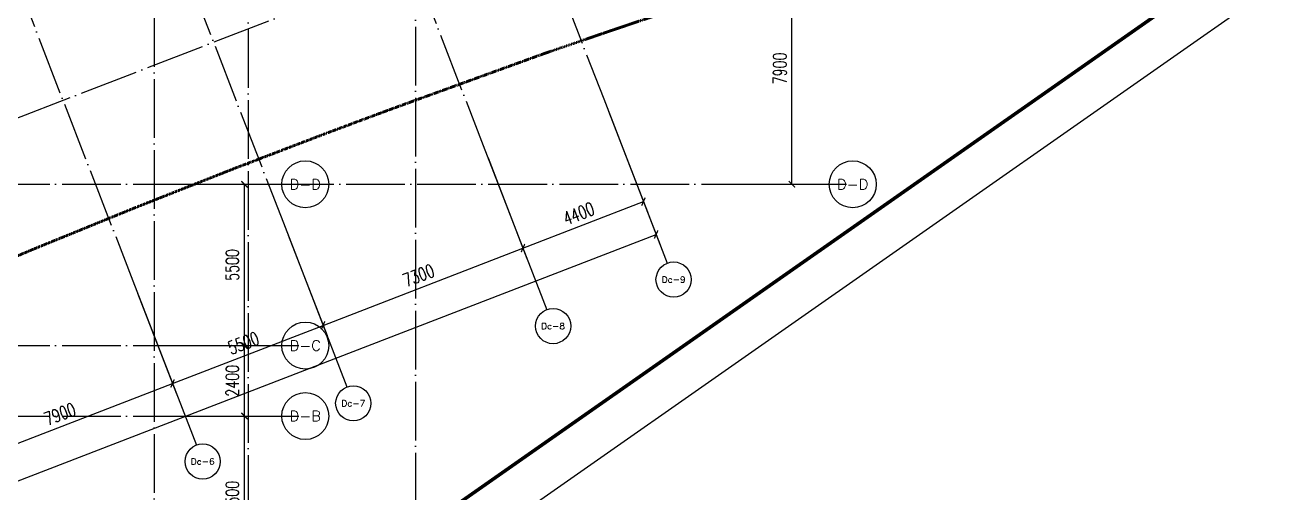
# Model space of a CAD drawing. Header units: millimetres. Extents: x 1089227 to 13101469, y 618865 to 10240562.
# Drawn here: x 3321728 to 3364476, y 4828090 to 4844040 of the extents above; entities that cross this region are included whole.
import ezdxf
from ezdxf.enums import TextEntityAlignment as Align

# ---------------------------------------------------------------- set-up
doc = ezdxf.new("R2010")
doc.units = ezdxf.units.MM
doc.header["$LTSCALE"] = 1000
doc.header["$PDMODE"] = 3
doc.header["$PDSIZE"] = 200
doc.linetypes.add('A09-G-CTRL-用地红线+建筑退线_设计区$0$A02-G-MAIN-用地红线+退线_设计区$0$Redline1', pattern=[20, 10, -2, 2, -2, 2, -2])
doc.linetypes.add('DOTE', pattern=[2.42, 2, -0.2, 0.02, -0.2])
doc.layers.get('0').update_dxf_attribs({"linetype": 'CONTINUOUS'})
doc.layers.get('Defpoints').update_dxf_attribs({"linetype": 'CONTINUOUS'})
doc.layers.add('A09-G-CTRL-用地红线+建筑退线_设计区$0$Z-REDL(用地红线)', color=10, linetype='CONTINUOUS', lineweight=60)
for name, color, linetype in [('AXIS', 3, 'CONTINUOUS'), ('AXIS_TEXT', 7, 'CONTINUOUS'), ('DOTE', 1, 'DOTE'), ('LWK-轴线-编号', 7, 'CONTINUOUS'), ('PUB_DIM', 3, 'CONTINUOUS'), ('TK', 4, 'CONTINUOUS'), ('TK-TEXT', 7, 'CONTINUOUS'), ('VHBoundary', 4, 'CONTINUOUS')]:
    doc.layers.add(name, color=color, linetype=linetype)
doc.styles.add('_TCH_AXIS', font='COMPLEX', dxfattribs={"bigfont": 'AllInOneBig.shx'})
doc.styles.add('_TCH_DIM_T3', font='SIMPLEX', dxfattribs={"width": 0.705882, "bigfont": 'AllInOneBig.shx'})
doc.styles.add('COMPLEX', font='COMPLEX', dxfattribs={"bigfont": 'AllInOneBig.shx'})
doc.styles.add('SADITK-SX', font='simfang.ttf', dxfattribs={"width": 0.7})
doc.dimstyles.new('_TCH_ARCH&&150', dxfattribs={"dimtxt": 446.25, "dimasz": 150, "dimexe": 375, "dimexo": 450, "dimgap": 189.375, "dimtad": 1, "dimdec": 0, "dimzin": 0, "dimdsep": 46, "dimtxsty": '_TCH_DIM_T3', "dimblk": 'ARCHTICK', "dimcen": 0.09, "dimclrt": 7, "dimazin": 2, "dimtfac": 1, "dimtdec": 0, "dimtix": 1, "dimtmove": 2, "dimatfit": 3, "dimfxl": 0, "dimtolj": 1, "dimtzin": 0, "dimarcsym": 0})

# ---------------------------------------------------------------- blocks, each defined once
blk = doc.blocks.new('0323最综用地红线')
at = {"layer": 'A09-G-CTRL-用地红线+建筑退线_设计区$0$Z-REDL(用地红线)', "color": 1, "linetype": 'A09-G-CTRL-用地红线+建筑退线_设计区$0$A02-G-MAIN-用地红线+退线_设计区$0$Redline1', "ltscale": 0.0005}
blk.add_lwpolyline([(8265595, 3550043), (8267599, 3550889), (8271038, 3552292), (8274421, 3553630), (8277458, 3554793), (8278739, 3555273), (8279866, 3555690), (8280234, 3555825), (8284943, 3557535), (8286913, 3558213), (8288361, 3558704), (8290145, 3559297), (8291702, 3559805), (8293071, 3560246), (8293981, 3560536), (8295941, 3561146), (8298178, 3561827), (8300123, 3562405), (8302181, 3563002), (8304530, 3563665), (8306822, 3564295), (8308539, 3564756), (8310252, 3565203)], dxfattribs=at)
blk = doc.blocks.new('template_31-施工图_A0_A0_1.0000_3fa9c08c64a9101061c9a26412af947e', base_point=(-1189, 0))
at = {"layer": 'TK'}
blk.add_lwpolyline([(-1189, 841), (1189, 841), (1189, 0), (-1189, 0)], close=True, dxfattribs=at)
at = {"layer": 'TK', "const_width": 0.8}
blk.add_lwpolyline([(-1164, 831), (-1164, 10), (1179, 10), (1179, 831)], close=True, dxfattribs=at)
at = {"layer": 'VHBoundary'}
blk.add_lwpolyline([(-1189, 841), (1189, 841), (1189, 0), (-1189, 0)], close=True, dxfattribs=at)
at = {"layer": 'TK-TEXT', "style": 'SADITK-SX', "width": 0.7}
for tag, p in [('市政会签', (-1176, 381.5)), ('园林会签', (-1176, 343.5)), ('幕墙会签', (-1176, 305.5)), ('装饰会签', (-1176, 267.5)), ('燃气会签', (-1176, 229.5)), ('暖通会签', (-1176, 191.5)), ('电气会签', (-1176, 153.5)), ('给排水会签', (-1176, 115.5)), ('结构会签', (-1176, 77.5)), ('建筑会签', (-1176, 39.5))]:
    blk.add_attdef(tag, text='', height=4, rotation=90, dxfattribs=at).set_placement(p, align=Align.MIDDLE_CENTER)
for tag, height, p in [('专业审定', 4, (1134.75, 268)), ('专业审核', 4, (1134.75, 248)), ('项目负责1', 4, (1134.75, 238)), ('项目负责2', 4, (1134.75, 228)), ('专业负责1', 4, (1134.75, 218)), ('专业负责2', 4, (1134.75, 208)), ('专业校对', 4, (1134.75, 198)), ('专业设计', 4, (1134.75, 188)), ('方案设计', 4, (1134.75, 178)), ('专业制图', 4, (1134.75, 168)), ('建设单位_001', 4, (1148.5, 140)), ('建设地点_001', 4, (1148.5, 124)), ('工程名称_001', 4, (1148.5, 106)), ('子项名称_001', 4, (1148.5, 86)), ('图纸名称_001', 4, (1148.5, 66)), ('版次', 4, (1129.5, 53)), ('日期', 4, (1165, 53)), ('图别', 4, (1129.5, 43)), ('图号', 4, (1165, 43)), ('合同号', 4, (1136, 30)), ('项目编号1', 2, (1114.06, 13.58)), ('阶段编号1', 2, (1132.25, 13.75)), ('子项编号1', 2, (1144.75, 13.75))]:
    blk.add_attdef(tag, text='', height=height, dxfattribs=at).set_placement(p, align=Align.MIDDLE_CENTER)
blk = doc.blocks.new('_AXISO')
blk.add_circle((0, 0), 0.5)
at = {"layer": 'AXIS_TEXT', "style": 'COMPLEX', "width": 1.041667}
blk.add_attdef('A', text='', height=0.56, dxfattribs=at).set_placement((-0.25, -0.28), (0.25, -0.28), align=Align.FIT)
blk = doc.blocks.new('_ArchTick')
at = {"color": 0, "linetype": 'ByBlock', "const_width": 0.3}
blk.add_lwpolyline([(-0.71, -0.71), (0.71, 0.71)], dxfattribs=at)
blk = doc.blocks.new('*D454')
at = {"layer": 'AXIS', "color": 0, "lineweight": -2, "transparency": 16777216}
for p, q in [((-48425, 15888), (-46667, 11341)), ((-92878, -6126), (-46802, 11691)), ((-94501, -1928), (-92742, -6475))]:
    blk.add_line(p, q, dxfattribs=at)
at = {"layer": 'Defpoints', "color": 0, "transparency": 16777216}
for p in [(-48588, 16308), (-46802, 11691), (-94663, -1509)]:
    blk.add_point(p, dxfattribs=at)
at = {"layer": 'AXIS', "color": 0, "lineweight": -2, "transparency": 16777216, "xscale": 150, "yscale": 150, "zscale": 150}
for p, rotation in [((-46802, 11691), 21.14101891807963), ((-92878, -6126), 201.1410189180796)]:
    blk.add_blockref('_ArchTick', p, dxfattribs=dict(at, rotation=rotation))
at = {"layer": 'AXIS', "color": 7, "transparency": 16777216, "insert": (-69989, 3168), "char_height": 446.2, "attachment_point": 5, "rotation": 21.141, "style": '_TCH_DIM_T3'}
blk.add_mtext('\\A1;49400', dxfattribs=at)
blk = doc.blocks.new('*D459')
at = {"layer": 'AXIS', "color": 0, "lineweight": -2, "transparency": 16777216}
for p, q in [((-64468, 9685), (-63142, 6257)), ((-71836, 6836), (-70511, 3408)), ((-70646, 3758), (-63278, 6607))]:
    blk.add_line(p, q, dxfattribs=at)
at = {"layer": 'Defpoints', "color": 0, "transparency": 16777216}
for p in [(-64630, 10105), (-71998, 7255), (-63278, 6607)]:
    blk.add_point(p, dxfattribs=at)
at = {"layer": 'AXIS', "color": 0, "lineweight": -2, "transparency": 16777216, "xscale": 150, "yscale": 150, "zscale": 150}
for p, rotation in [((-63278, 6607), 21.14101891808206), ((-70646, 3758), 201.1410189180821)]:
    blk.add_blockref('_ArchTick', p, dxfattribs=dict(at, rotation=rotation))
at = {"layer": 'AXIS', "color": 7, "transparency": 16777216, "insert": (-67111, 5567), "char_height": 446.2, "attachment_point": 5, "rotation": 21.141, "style": '_TCH_DIM_T3'}
blk.add_mtext('\\A1;7900', dxfattribs=at)
blk = doc.blocks.new('*D460')
at = {"layer": 'AXIS', "color": 0, "lineweight": -2, "transparency": 16777216}
for p, q in [((-59338, 11669), (-58013, 8241)), ((-64468, 9685), (-63142, 6257)), ((-63278, 6607), (-58148, 8591))]:
    blk.add_line(p, q, dxfattribs=at)
at = {"layer": 'Defpoints', "color": 0, "transparency": 16777216}
for p in [(-59500, 12088), (-64630, 10105), (-58148, 8591)]:
    blk.add_point(p, dxfattribs=at)
at = {"layer": 'AXIS', "color": 0, "lineweight": -2, "transparency": 16777216, "xscale": 150, "yscale": 150, "zscale": 150}
for p, rotation in [((-58148, 8591), 21.14101891807638), ((-63278, 6607), 201.1410189180764)]:
    blk.add_blockref('_ArchTick', p, dxfattribs=dict(at, rotation=rotation))
at = {"layer": 'AXIS', "color": 7, "transparency": 16777216, "insert": (-60862, 7984), "char_height": 446.2, "attachment_point": 5, "rotation": 21.141, "style": '_TCH_DIM_T3'}
blk.add_mtext('\\A1;5500', dxfattribs=at)
blk = doc.blocks.new('*D461')
at = {"layer": 'AXIS', "color": 0, "lineweight": -2, "transparency": 16777216}
for p, q in [((-52529, 14301), (-51204, 10874)), ((-59338, 11669), (-58013, 8241)), ((-58148, 8591), (-51339, 11224))]:
    blk.add_line(p, q, dxfattribs=at)
at = {"layer": 'Defpoints', "color": 0, "transparency": 16777216}
for p in [(-52692, 14721), (-59500, 12088), (-51339, 11224)]:
    blk.add_point(p, dxfattribs=at)
at = {"layer": 'AXIS', "color": 0, "lineweight": -2, "transparency": 16777216, "xscale": 150, "yscale": 150, "zscale": 150}
for p, rotation in [((-51339, 11224), 21.14101891807816), ((-58148, 8591), 201.1410189180782)]:
    blk.add_blockref('_ArchTick', p, dxfattribs=dict(at, rotation=rotation))
at = {"layer": 'AXIS', "color": 7, "transparency": 16777216, "insert": (-54892, 10292), "char_height": 446.2, "attachment_point": 5, "rotation": 21.141, "style": '_TCH_DIM_T3'}
blk.add_mtext('\\A1;7300', dxfattribs=at)
blk = doc.blocks.new('*D462')
at = {"layer": 'AXIS', "color": 0, "lineweight": -2, "transparency": 16777216}
for p, q in [((-48425, 15888), (-47100, 12461)), ((-52529, 14301), (-51204, 10874)), ((-51339, 11224), (-47235, 12810))]:
    blk.add_line(p, q, dxfattribs=at)
at = {"layer": 'Defpoints', "color": 0, "transparency": 16777216}
for p in [(-48588, 16308), (-52692, 14721), (-47235, 12810)]:
    blk.add_point(p, dxfattribs=at)
at = {"layer": 'AXIS', "color": 0, "lineweight": -2, "transparency": 16777216, "xscale": 150, "yscale": 150, "zscale": 150}
for p, rotation in [((-47235, 12810), 21.14101891808267), ((-51339, 11224), 201.1410189180827)]:
    blk.add_blockref('_ArchTick', p, dxfattribs=dict(at, rotation=rotation))
at = {"layer": 'AXIS', "color": 7, "transparency": 16777216, "insert": (-49436, 12402), "char_height": 446.2, "attachment_point": 5, "rotation": 21.141, "style": '_TCH_DIM_T3'}
blk.add_mtext('\\A1;4400', dxfattribs=at)
blk = doc.blocks.new('*D509')
at = {"layer": 'Defpoints', "color": 0, "transparency": 16777216}
for p in [(-61003, 5500), (-60826, 5500), (-61003, 0)]:
    blk.add_point(p, dxfattribs=at)
at = {"layer": 'PUB_DIM', "color": 0, "lineweight": -2, "transparency": 16777216}
for p, q in [((-60826, 0), (-60826, 5500)), ((-60553, 5500), (-60451, 5500)), ((-60553, 0), (-60451, 0))]:
    blk.add_line(p, q, dxfattribs=at)
at = {"layer": 'PUB_DIM', "color": 0, "lineweight": -2, "transparency": 16777216, "xscale": 150, "yscale": 150, "zscale": 150}
for p, rotation in [((-60826, 5500), 90), ((-60826, 0), 270)]:
    blk.add_blockref('_ArchTick', p, dxfattribs=dict(at, rotation=rotation))
at = {"layer": 'PUB_DIM', "color": 7, "transparency": 16777216, "insert": (-61239, 2750), "char_height": 446.2, "attachment_point": 5, "rotation": 90, "style": '_TCH_DIM_T3'}
blk.add_mtext('\\A1;5500', dxfattribs=at)
blk = doc.blocks.new('*D510')
at = {"layer": 'Defpoints', "color": 0, "transparency": 16777216}
for p in [(-61003, 7900), (-60826, 7900), (-61003, 5500)]:
    blk.add_point(p, dxfattribs=at)
at = {"layer": 'PUB_DIM', "color": 0, "lineweight": -2, "transparency": 16777216}
for p, q in [((-60826, 5500), (-60826, 7900)), ((-60553, 7900), (-60451, 7900)), ((-60553, 5500), (-60451, 5500))]:
    blk.add_line(p, q, dxfattribs=at)
at = {"layer": 'PUB_DIM', "color": 0, "lineweight": -2, "transparency": 16777216, "xscale": 150, "yscale": 150, "zscale": 150}
for p, rotation in [((-60826, 7900), 90), ((-60826, 5500), 270)]:
    blk.add_blockref('_ArchTick', p, dxfattribs=dict(at, rotation=rotation))
at = {"layer": 'PUB_DIM', "color": 7, "transparency": 16777216, "insert": (-61239, 6700), "char_height": 446.2, "attachment_point": 5, "rotation": 90, "style": '_TCH_DIM_T3'}
blk.add_mtext('\\A1;2400', dxfattribs=at)
blk = doc.blocks.new('*D511')
at = {"layer": 'Defpoints', "color": 0, "transparency": 16777216}
for p in [(-61003, 13400), (-60826, 13400), (-61003, 7900)]:
    blk.add_point(p, dxfattribs=at)
at = {"layer": 'PUB_DIM', "color": 0, "lineweight": -2, "transparency": 16777216}
for p, q in [((-60826, 7900), (-60826, 13400)), ((-60553, 13400), (-60451, 13400)), ((-60553, 7900), (-60451, 7900))]:
    blk.add_line(p, q, dxfattribs=at)
at = {"layer": 'PUB_DIM', "color": 0, "lineweight": -2, "transparency": 16777216, "xscale": 150, "yscale": 150, "zscale": 150}
for p, rotation in [((-60826, 13400), 90), ((-60826, 7900), 270)]:
    blk.add_blockref('_ArchTick', p, dxfattribs=dict(at, rotation=rotation))
at = {"layer": 'PUB_DIM', "color": 7, "transparency": 16777216, "insert": (-61239, 10650), "char_height": 446.2, "attachment_point": 5, "rotation": 90, "style": '_TCH_DIM_T3'}
blk.add_mtext('\\A1;5500', dxfattribs=at)
blk = doc.blocks.new('*D512')
at = {"layer": 'Defpoints', "color": 0, "transparency": 16777216}
for p in [(-42353, 21300), (-42176, 21300), (-42353, 13400)]:
    blk.add_point(p, dxfattribs=at)
at = {"layer": 'PUB_DIM', "color": 0, "lineweight": -2, "transparency": 16777216}
for p, q in [((-42176, 13400), (-42176, 21300)), ((-41903, 21300), (-41801, 21300)), ((-41903, 13400), (-41801, 13400))]:
    blk.add_line(p, q, dxfattribs=at)
at = {"layer": 'PUB_DIM', "color": 0, "lineweight": -2, "transparency": 16777216, "xscale": 150, "yscale": 150, "zscale": 150}
for p, rotation in [((-42176, 21300), 90), ((-42176, 13400), 270)]:
    blk.add_blockref('_ArchTick', p, dxfattribs=dict(at, rotation=rotation))
at = {"layer": 'PUB_DIM', "color": 7, "transparency": 16777216, "insert": (-42589, 17350), "char_height": 446.2, "attachment_point": 5, "rotation": 90, "style": '_TCH_DIM_T3'}
blk.add_mtext('\\A1;7900', dxfattribs=at)
blk = doc.blocks.new('裙房轴网260428')
at = {"layer": 'AXIS'}
for p, q in [((-48587.8, 16308.1), (-46423.8, 10711.9)), ((-52691.6, 14721.1), (-50527.6, 9125)), ((-62622.1, 13400), (-58971.3, 13400)), ((-62622.1, 13400), (-59554, 13400)), ((-43972.1, 13400), (-40321.3, 13400)), ((-43972.1, 13400), (-40904, 13400)), ((-59500.3, 12088.3), (-57336.3, 6492.1)), ((-64630.1, 10104.6), (-62466.2, 4508.5)), ((-62622.1, 7900), (-58971.3, 7900)), ((-62622.1, 7900), (-59554, 7900)), ((-62622.1, 5500), (-58971.3, 5500)), ((-62622.1, 5500), (-59554, 5500))]:
    blk.add_line(p, q, dxfattribs=at)
at = {"layer": 'DOTE', "color": 16, "linetype": 'DOTE'}
for p, q in [((-63900, 137981.8), (-63900, -1000)), ((-60700, 137269.1), (-60700, -1000)), ((-55000, 137349.7), (-55000, -1000)), ((-57027.3, 38133.1), (-48587.8, 16308.1)), ((-61131.2, 36546.2), (-52691.6, 14721.1)), ((-67939.9, 33913.4), (-59500.3, 12088.3)), ((-73069.7, 31929.7), (-64630.1, 10104.6)), ((-97976, 4286.4), (-50035.5, 22824.5)), ((-163840, 13400), (-43972.1, 13400)), ((-163840, 7900), (-61623.3, 7900)), ((-163840, 5500), (-61623.3, 5500))]:
    blk.add_line(p, q, dxfattribs=at)
at = {"layer": 'AXIS'}
ref = blk.add_blockref('_AXISO', (-58754, 13400), dxfattribs=dict(at, xscale=1600, yscale=1600, zscale=1600))
ref.add_attrib('A', 'D-D', dxfattribs={"layer": 'LWK-轴线-编号', "height": 344.32, "style": '_TCH_AXIS'}).set_placement((-59286.9, 13227.8), (-58221.1, 13227.8), align=Align.FIT)
ref = blk.add_blockref('_AXISO', (-40104, 13400), dxfattribs=dict(at, xscale=1600, yscale=1600, zscale=1600))
ref.add_attrib('A', 'D-D', dxfattribs={"layer": 'LWK-轴线-编号', "height": 344.32, "style": '_TCH_AXIS'}).set_placement((-40636.9, 13227.8), (-39571.1, 13227.8), align=Align.FIT)
ref = blk.add_blockref('_AXISO', (-46207.4, 10152.3), dxfattribs=dict(at, xscale=1200, yscale=1200, zscale=1200))
ref.add_attrib('A', 'Dc-9', dxfattribs={"layer": 'AXIS_TEXT', "height": 210.81, "style": '_TCH_AXIS'}).set_placement((-46613.9, 10046.9), (-45800.8, 10046.9), align=Align.FIT)
ref = blk.add_blockref('_AXISO', (-50311.2, 8565.3), dxfattribs=dict(at, xscale=1200, yscale=1200, zscale=1200))
ref.add_attrib('A', 'Dc-8', dxfattribs={"layer": 'AXIS_TEXT', "height": 210.81, "style": '_TCH_AXIS'}).set_placement((-50717.8, 8459.9), (-49904.7, 8459.9), align=Align.FIT)
ref = blk.add_blockref('_AXISO', (-58754, 7900), dxfattribs=dict(at, xscale=1600, yscale=1600, zscale=1600))
ref.add_attrib('A', 'D-C', dxfattribs={"layer": 'LWK-轴线-编号', "height": 354.18, "style": '_TCH_AXIS'}).set_placement((-59285.3, 7722.9), (-58222.7, 7722.9), align=Align.FIT)
ref = blk.add_blockref('_AXISO', (-57119.9, 5932.5), dxfattribs=dict(at, xscale=1200, yscale=1200, zscale=1200))
ref.add_attrib('A', 'Dc-7', dxfattribs={"layer": 'AXIS_TEXT', "height": 210.81, "style": '_TCH_AXIS'}).set_placement((-57526.5, 5827.1), (-56713.4, 5827.1), align=Align.FIT)
ref = blk.add_blockref('_AXISO', (-58754, 5500), dxfattribs=dict(at, xscale=1600, yscale=1600, zscale=1600))
ref.add_attrib('A', 'D-B', dxfattribs={"layer": 'LWK-轴线-编号', "height": 344.32, "style": '_TCH_AXIS'}).set_placement((-59286.9, 5327.8), (-58221.1, 5327.8), align=Align.FIT)
ref = blk.add_blockref('_AXISO', (-62249.8, 3948.8), dxfattribs=dict(at, xscale=1200, yscale=1200, zscale=1200))
ref.add_attrib('A', 'Dc-6', dxfattribs={"layer": 'AXIS_TEXT', "height": 210.81, "style": '_TCH_AXIS'}).set_placement((-62656.3, 3843.4), (-61843.2, 3843.4), align=Align.FIT)
for p1, p2, distance, picture, middle in [((-94662.9, -1508.8), (-48587.8, 16308.1), -4950, '*D454', (-69988.8, 3167.5)), ((-52691.6, 14721.1), (-48587.8, 16308.1), -3750, '*D462', (-49436, 12401.7)), ((-59500.3, 12088.3), (-52691.6, 14721.1), -3750, '*D461', (-54892.3, 10291.8)), ((-64630.1, 10104.6), (-59500.3, 12088.3), -3750, '*D460', (-60861.5, 7983.6)), ((-71998.4, 7255.4), (-64630.1, 10104.6), -3750, '*D459', (-67110.6, 5567.1))]:
    dim = blk.add_aligned_dim(p1=p1, p2=p2, distance=distance, dimstyle='_TCH_ARCH&&150', dxfattribs=at)
    dim.commit()
    dim.dimension.update_dxf_attribs({"geometry": picture, "text_midpoint": middle})
at = {"layer": 'PUB_DIM'}
for p1, p2, picture, middle in [((-42353.2, 13400), (-42353.2, 21300), '*D512', (-42588.9, 17350)), ((-61003.2, 7900), (-61003.2, 13400), '*D511', (-61239, 10650)), ((-61003.2, 5500), (-61003.2, 7900), '*D510', (-61239, 6700)), ((-61003.2, 0), (-61003.2, 5500), '*D509', (-61239, 2750))]:
    dim = blk.add_aligned_dim(p1=p1, p2=p2, distance=-176.7, dimstyle='_TCH_ARCH&&150', dxfattribs=at)
    dim.commit()
    dim.dimension.update_dxf_attribs({"geometry": picture, "text_midpoint": middle})
blk = doc.blocks.new('04地块地下轴网260428')
blk.add_blockref('裙房轴网260428', (0, 0))

msp = doc.modelspace()

# ---------------------------------------------------------------- block references
at = {"xscale": 150, "yscale": 150, "zscale": 150, "rotation": 35.00532206532363}
msp.add_blockref('template_31-施工图_A0_A0_1.0000_3fa9c08c64a9101061c9a26412af947e', (3187439.13, 4721512.406), dxfattribs=at)
for name, p in [('0323最综用地红线', (-4945553.146, 1285525.343)), ('04地块地下轴网260428', (3390028.145, 4825211.796))]:
    msp.add_blockref(name, p)

doc.saveas('drawing.dxf')
